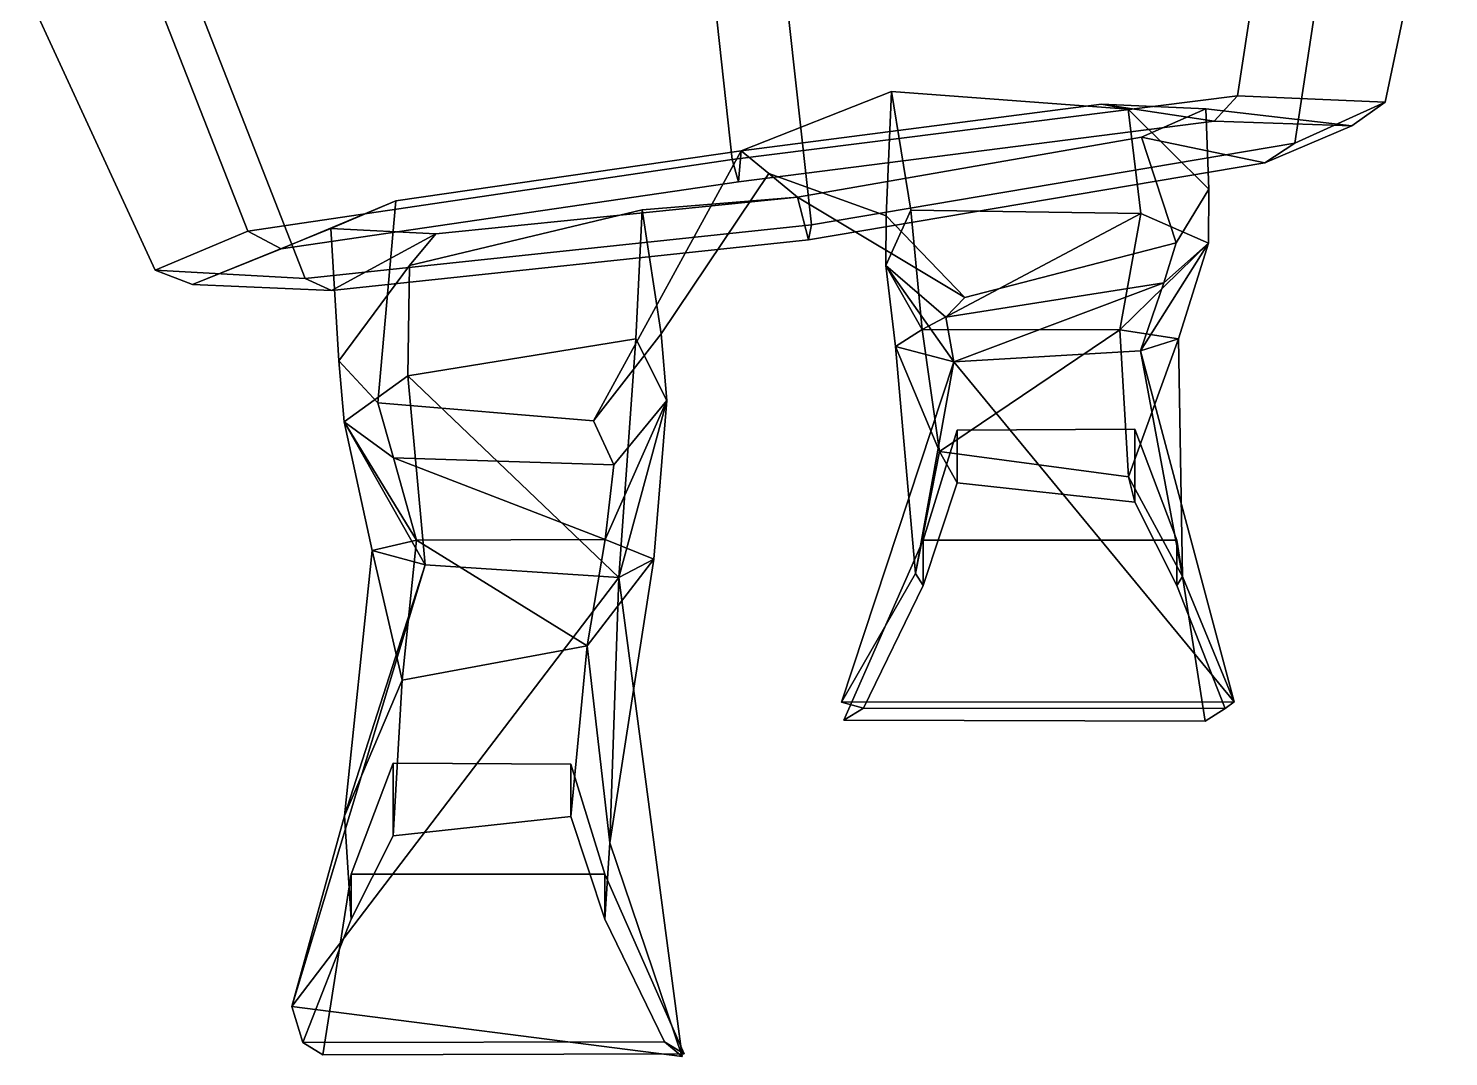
# Model space of a CAD drawing. Extents: x -261 to 215, y -164 to 349.
# Drawn here: x -138.6 to 125.3, y -163.5 to 27.6 of the extents above; entities that cross this region are included whole.
import ezdxf

# ---------------------------------------------------------------- set-up
doc = ezdxf.new("R2010")
doc.units = 0

msp = doc.modelspace()

# ---------------------------------------------------------------- linework, layer by layer
for points in [[(-7.804812, 3.266098, 114.551674), (86.10524, 15.04895, 87.219261), (94.545418, 70.55365, 90.77948), (-13.789214, 57.767822, 117.127457)], [(94.545418, 70.55365, 90.77948), (86.10524, 15.04895, 87.219261), (113.508423, 13.913422, 5.39022), (125.297752, 69.876266, 9.191246)], [(113.508423, 13.913422, 5.39022), (96.707802, 6.296814, -87.069702), (105.147987, 61.801514, -83.509491), (125.297752, 69.876266, 9.191246)], [(96.707802, 6.296814, -87.069702), (6.932756, -8.899368, -127.709999), (0.941074, 45.608444, -125.134705), (105.147987, 61.801514, -83.509491)], [(-7.804812, 3.266098, 114.551674), (-13.789214, 57.767822, 117.127457), (-117.979324, 41.481918, 75.498642), (-97.780235, -10.105148, 73.997627)], [(-87.177666, -18.857285, -100.291336), (-107.376762, 32.729782, -98.790329), (0.941074, 45.608444, -125.134705), (6.932756, -8.899368, -127.709999)], [(-117.979324, 41.481918, 75.498642), (-138.580475, 33.779785, -9.781982), (-115.032242, -17.349152, -11.042186), (-97.780235, -10.105148, 73.997627)], [(-115.032242, -17.349152, -11.042186), (-138.580475, 33.779785, -9.781982), (-107.376762, 32.729782, -98.790329), (-87.177666, -18.857285, -100.291336)], [(-6.133249, 4.878418, 81.290352), (21.780085, 15.866562, 59.086468), (65.787193, 12.612686, 42.11338), (60.815861, 13.505264, 61.646255)], [(20.776022, -7.231781, -1.302232), (21.780085, 15.866562, 59.086468), (-6.133249, 4.878418, 81.290352), (-1.000225, 0.641251, -3.08822)], [(25.365429, -6.188858, 26.600973), (21.780085, 15.866562, 59.086468), (20.776022, -7.231781, -1.302232), (20.718592, -16.467316, -0.042657)], [(25.365429, -6.188858, 26.600973), (68.134216, -6.785767, 22.356989), (65.787193, 12.612686, 42.11338), (21.780085, 15.866562, 59.086468)], [(-7.804812, 3.266098, 114.551674), (-6.664578, -0.916626, 102.073563), (81.747902, 10.374619, 78.274612), (86.10524, 15.04895, 87.219261)], [(-6.664578, -0.916626, 102.073563), (-6.133249, 4.878418, 81.290352), (60.815861, 13.505264, 61.646255), (81.747902, 10.374619, 78.274612)], [(60.815861, 13.505264, 61.646255), (65.787193, 12.612686, 42.11338), (80.730606, -2.269531, 5.262871), (80.174141, 12.66423, 3.173337)], [(81.747902, 10.374619, 78.274612), (60.815861, 13.505264, 61.646255), (80.174141, 12.66423, 3.173337), (107.326042, 9.48114, 4.750805)], [(86.10524, 15.04895, 87.219261), (81.747902, 10.374619, 78.274612), (107.326042, 9.48114, 4.750805), (113.508423, 13.913422, 5.39022)], [(113.508423, 13.913422, 5.39022), (107.326042, 9.48114, 4.750805), (91.130707, 2.629364, -75.963417), (96.707802, 6.296814, -87.069702)], [(68.134216, -6.785767, 22.356989), (80.689575, -12.312592, 7.087194), (80.730606, -2.269531, 5.262871), (65.787193, 12.612686, 42.11338)], [(80.174141, 12.66423, 3.173337), (80.730606, -2.269531, 5.262871), (74.661003, -12.267288, -37.85635), (68.22998, 7.385101, -60.229843)], [(107.326042, 9.48114, 4.750805), (80.174141, 12.66423, 3.173337), (68.22998, 7.385101, -60.229843), (91.130707, 2.629364, -75.963417)], [(68.22998, 7.385101, -60.229843), (74.661003, -12.267288, -37.85635), (35.432102, -22.410324, -63.943886), (4.338497, -3.765732, -90.848129)], [(91.130707, 2.629364, -75.963417), (68.22998, 7.385101, -60.229843), (4.338497, -3.765732, -90.848129), (6.377518, -11.682526, -112.317307)], [(96.707802, 6.296814, -87.069702), (91.130707, 2.629364, -75.963417), (6.377518, -11.682526, -112.317307), (6.932756, -8.899368, -127.709999)], [(-7.804812, 3.266098, 114.551674), (-97.780235, -10.105148, 73.997627), (-91.624969, -13.341446, 65.808853), (-6.664578, -0.916626, 102.073563)], [(-6.664578, -0.916626, 102.073563), (-91.624969, -13.341446, 65.808853), (-70.307785, -4.431442, 52.218273), (-6.133249, 4.878418, 81.290352)], [(-6.133249, 4.878418, 81.290352), (-70.307785, -4.431442, 52.218273), (-73.642693, -41.979568, 22.226086), (-33.613853, -45.349091, 46.695198)], [(-1.000225, 0.641251, -3.08822), (-6.133249, 4.878418, 81.290352), (-33.613853, -45.349091, 46.695198), (-20.983181, -29.13826, -9.639971)], [(4.338497, -3.765732, -90.848129), (-1.000225, 0.641251, -3.08822), (-20.983181, -29.13826, -9.639971), (-24.563463, -6.10582, -67.304718)], [(20.776022, -7.231781, -1.302232), (-1.000225, 0.641251, -3.08822), (4.338497, -3.765732, -90.848129), (35.432102, -22.410324, -63.943886)], [(80.689575, -12.312592, 7.087194), (72.36628, -19.714966, -11.789291), (74.661003, -12.267288, -37.85635), (80.730606, -2.269531, 5.262871)], [(-91.624969, -13.341446, 65.808853), (-108.073898, -19.983887, -10.736764), (-82.414246, -9.576599, -8.517004), (-70.307785, -4.431442, 52.218273)], [(-70.307785, -4.431442, 52.218273), (-82.414246, -9.576599, -8.517004), (-80.930077, -34.177536, -16.150192), (-73.642693, -41.979568, 22.226086)], [(-82.242165, -21.0867, -88.429176), (6.377518, -11.682526, -112.317307), (4.338497, -3.765732, -90.848129), (-62.893665, -10.55159, -69.657822)], [(-62.893665, -10.55159, -69.657822), (4.338497, -3.765732, -90.848129), (-24.563463, -6.10582, -67.304718), (-67.759941, -16.471451, -51.873859)], [(-68.062126, -36.985428, -39.469677), (-67.759941, -16.471451, -51.873859), (-24.563463, -6.10582, -67.304718), (-25.721006, -30.120247, -42.70612)], [(-19.974178, -41.551086, -17.645689), (-25.721006, -30.120247, -42.70612), (-24.563463, -6.10582, -67.304718), (-20.983181, -29.13826, -9.639971)], [(27.515648, -28.374283, 44.931011), (25.365429, -6.188858, 26.600973), (20.718592, -16.467316, -0.042657)], [(20.718592, -16.467316, -0.042657), (20.776022, -7.231781, -1.302232), (35.432102, -22.410324, -63.943886), (31.876293, -26.079948, -25.931761)], [(27.515648, -28.374283, 44.931011), (68.134216, -6.785767, 22.356989), (25.365429, -6.188858, 26.600973)], [(27.515648, -28.374283, 44.931011), (64.238838, -28.435158, 40.741806), (68.134216, -6.785767, 22.356989)], [(64.238838, -28.435158, 40.741806), (80.689575, -12.312592, 7.087194), (68.134216, -6.785767, 22.356989)], [(-97.780235, -10.105148, 73.997627), (-115.032242, -17.349152, -11.042186), (-108.073898, -19.983887, -10.736764), (-91.624969, -13.341446, 65.808853)], [(-108.073898, -19.983887, -10.736764), (-82.242165, -21.0867, -88.429176), (-62.893665, -10.55159, -69.657822), (-82.414246, -9.576599, -8.517004)], [(-87.177666, -18.857285, -100.291336), (6.932756, -8.899368, -127.709999), (6.377518, -11.682526, -112.317307), (-82.242165, -21.0867, -88.429176)], [(-82.414246, -9.576599, -8.517004), (-62.893665, -10.55159, -69.657822), (-67.759941, -16.471451, -51.873859), (-80.930077, -34.177536, -16.150192)], [(72.36628, -19.714966, -11.789291), (31.876293, -26.079948, -25.931761), (35.432102, -22.410324, -63.943886), (74.661003, -12.267288, -37.85635)], [(64.238838, -28.435158, 40.741806), (75.085976, -30.069199, 26.633718), (80.689575, -12.312592, 7.087194)], [(68.03273, -32.327927, 9.356065), (72.36628, -19.714966, -11.789291), (80.689575, -12.312592, 7.087194)], [(75.085976, -30.069199, 26.633718), (68.03273, -32.327927, 9.356065), (80.689575, -12.312592, 7.087194)], [(-115.032242, -17.349152, -11.042186), (-87.177666, -18.857285, -100.291336), (-82.242165, -21.0867, -88.429176), (-108.073898, -19.983887, -10.736764)], [(-79.940361, -45.539337, -24.890615), (-80.930077, -34.177536, -16.150192), (-67.759941, -16.471451, -51.873859), (-68.062126, -36.985428, -39.469677)], [(27.515648, -28.374283, 44.931011), (20.718592, -16.467316, -0.042657), (22.521044, -31.522659, 20.360384)], [(33.352402, -34.363159, -3.354745), (20.718592, -16.467316, -0.042657), (31.876293, -26.079948, -25.931761)], [(22.521044, -31.522659, 20.360384), (20.718592, -16.467316, -0.042657), (33.352402, -34.363159, -3.354745)], [(33.352402, -34.363159, -3.354745), (31.876293, -26.079948, -25.931761), (72.36628, -19.714966, -11.789291)], [(68.03273, -32.327927, 9.356065), (33.352402, -34.363159, -3.354745), (72.36628, -19.714966, -11.789291)], [(30.713009, -51.06189, 23.72751), (27.515648, -28.374283, 44.931011), (22.521044, -31.522659, 20.360384)], [(30.713009, -51.06189, 23.72751), (64.238838, -28.435158, 40.741806), (27.515648, -28.374283, 44.931011)], [(65.80159, -55.725731, 16.429588), (64.238838, -28.435158, 40.741806), (30.713009, -51.06189, 23.72751)], [(65.80159, -55.725731, 16.429588), (75.085976, -30.069199, 26.633718), (64.238838, -28.435158, 40.741806)], [(-28.892054, -74.438049, -37.442905), (-68.062126, -36.985428, -39.469677), (-25.721006, -30.120247, -42.70612)], [(-29.807106, -53.530045, 4.525723), (-19.974178, -41.551086, -17.645689), (-20.983181, -29.13826, -9.639971), (-33.613853, -45.349091, 46.695198)], [(-28.892054, -74.438049, -37.442905), (-25.721006, -30.120247, -42.70612), (-19.974178, -41.551086, -17.645689)], [(26.26203, -73.709068, -8.182073), (30.713009, -51.06189, 23.72751), (22.521044, -31.522659, 20.360384)], [(26.26203, -73.709068, -8.182073), (22.521044, -31.522659, 20.360384), (33.352402, -34.363159, -3.354745)], [(75.876106, -74.256981, -3.473596), (75.085976, -30.069199, 26.633718), (65.80159, -55.725731, 16.429588)], [(75.876106, -74.256981, -3.473596), (68.03273, -32.327927, 9.356065), (75.085976, -30.069199, 26.633718)], [(-70.718086, -52.201797, -8.76898), (-73.642693, -41.979568, 22.226086), (-80.930077, -34.177536, -16.150192), (-79.940361, -45.539337, -24.890615)], [(85.455803, -97.579384, -33.995968), (33.352402, -34.363159, -3.354745), (68.03273, -32.327927, 9.356065)], [(85.455803, -97.579384, -33.995968), (68.03273, -32.327927, 9.356065), (75.876106, -74.256981, -3.473596)], [(12.467833, -97.630569, -42.960083), (26.26203, -73.709068, -8.182073), (33.352402, -34.363159, -3.354745)], [(12.467833, -97.630569, -42.960083), (33.352402, -34.363159, -3.354745), (85.455803, -97.579384, -33.995968)], [(-64.866318, -72.1129, -34.585918), (-79.940361, -45.539337, -24.890615), (-68.062126, -36.985428, -39.469677)], [(-64.866318, -72.1129, -34.585918), (-68.062126, -36.985428, -39.469677), (-28.892054, -74.438049, -37.442905)], [(-29.807106, -53.530045, 4.525723), (-33.613853, -45.349091, 46.695198), (-73.642693, -41.979568, 22.226086), (-70.718086, -52.201797, -8.76898)], [(-31.407326, -67.368263, 4.467116), (-22.361673, -71.067848, -15.061238), (-19.974178, -41.551086, -17.645689)], [(-31.407326, -67.368263, 4.467116), (-19.974178, -41.551086, -17.645689), (-29.807106, -53.530045, 4.525723)], [(-22.361673, -71.067848, -15.061238), (-28.892054, -74.438049, -37.442905), (-19.974178, -41.551086, -17.645689)], [(-66.501244, -67.517532, -7.344403), (-70.718086, -52.201797, -8.76898), (-79.940361, -45.539337, -24.890615)], [(-66.501244, -67.517532, -7.344403), (-79.940361, -45.539337, -24.890615), (-74.679749, -69.466034, -21.653267)], [(-74.679749, -69.466034, -21.653267), (-79.940361, -45.539337, -24.890615), (-64.866318, -72.1129, -34.585918)], [(27.673773, -67.5448, 102.617195), (74.813721, -67.5448, 102.617195), (66.977409, -46.913284, 87.801697), (33.987896, -47.098587, 87.801697)], [(27.673773, -67.5448, 102.617195), (33.987896, -47.098587, 87.801697), (33.987896, -56.836998, 35.947453), (27.673773, -75.928307, 43.725594)], [(33.987896, -47.098587, 87.801697), (66.977409, -46.913284, 87.801697), (66.977409, -60.43499, 35.947453), (33.987896, -56.836998, 35.947453)], [(74.813721, -67.5448, 102.617195), (74.813721, -75.928307, 43.725594), (66.977409, -60.43499, 35.947453), (66.977409, -46.913284, 87.801697)], [(-31.407326, -67.368263, 4.467116), (-29.807106, -53.530045, 4.525723), (-70.718086, -52.201797, -8.76898)], [(-31.407326, -67.368263, 4.467116), (-70.718086, -52.201797, -8.76898), (-66.501244, -67.517532, -7.344403)], [(26.26203, -73.709068, -8.182073), (27.673773, -75.928307, 43.725594), (33.987896, -56.836998, 35.947453), (30.713009, -51.06189, 23.72751)], [(30.713009, -51.06189, 23.72751), (33.987896, -56.836998, 35.947453), (66.977409, -60.43499, 35.947453), (65.80159, -55.725731, 16.429588)], [(75.876106, -74.256981, -3.473596), (65.80159, -55.725731, 16.429588), (66.977409, -60.43499, 35.947453), (74.813721, -75.928307, 43.725594)], [(-69.163162, -93.512146, -4.637854), (-66.501244, -67.517532, -7.344403), (-74.679749, -69.466034, -21.653267)], [(-69.163162, -93.512146, -4.637854), (-34.747211, -87.160408, 4.987564), (-66.501244, -67.517532, -7.344403)], [(-34.747211, -87.160408, 4.987564), (-31.407326, -67.368263, 4.467116), (-66.501244, -67.517532, -7.344403)], [(-34.747211, -87.160408, 4.987564), (-22.361673, -71.067848, -15.061238), (-31.407326, -67.368263, 4.467116)], [(12.906889, -100.944748, 102.617195), (80.090286, -101.130066, 102.617195), (74.813721, -67.5448, 102.617195), (27.673773, -67.5448, 102.617195)], [(12.906889, -100.944748, 102.617195), (27.673773, -67.5448, 102.617195), (27.673773, -75.928307, 43.725594), (16.610764, -98.717873, 32.613968)], [(80.090286, -101.130066, 102.617195), (83.794151, -98.823769, 36.317848), (74.813721, -75.928307, 43.725594), (74.813721, -67.5448, 102.617195)], [(-79.819199, -118.735085, -11.757832), (-69.163162, -93.512146, -4.637854), (-74.679749, -69.466034, -21.653267)], [(-79.819199, -118.735085, -11.757832), (-74.679749, -69.466034, -21.653267), (-64.866318, -72.1129, -34.585918)], [(-30.570967, -123.740837, -6.648335), (-22.361673, -71.067848, -15.061238), (-34.747211, -87.160408, 4.987564)], [(-30.570967, -123.740837, -6.648335), (-28.892054, -74.438049, -37.442905), (-22.361673, -71.067848, -15.061238)], [(-89.651794, -154.217453, -24.497774), (-79.819199, -118.735085, -11.757832), (-64.866318, -72.1129, -34.585918)], [(-89.651794, -154.217453, -24.497774), (-64.866318, -72.1129, -34.585918), (-28.892054, -74.438049, -37.442905)], [(12.467833, -97.630569, -42.960083), (16.610764, -98.717873, 32.613968), (27.673773, -75.928307, 43.725594), (26.26203, -73.709068, -8.182073)], [(-17.128164, -163.503281, -18.11227), (-89.651794, -154.217453, -24.497774), (-28.892054, -74.438049, -37.442905)], [(-17.128164, -163.503281, -18.11227), (-28.892054, -74.438049, -37.442905), (-30.570967, -123.740837, -6.648335)], [(85.455803, -97.579384, -33.995968), (75.876106, -74.256981, -3.473596), (74.813721, -75.928307, 43.725594), (83.794151, -98.823769, 36.317848)], [(-34.747211, -87.160408, 4.987564), (-69.163162, -93.512146, -4.637854), (-70.777412, -122.468887, 35.947453), (-37.787899, -118.870895, 35.947453)], [(-30.570967, -123.740837, -6.648335), (-34.747211, -87.160408, 4.987564), (-37.787899, -118.870895, 35.947453), (-31.473774, -137.962204, 43.725594)], [(-79.819199, -118.735085, -11.757832), (-78.613716, -137.962204, 43.725594), (-70.777412, -122.468887, 35.947453), (-69.163162, -93.512146, -4.637854)], [(85.455803, -97.579384, -33.995968), (83.794151, -98.823769, 36.317848), (16.610764, -98.717873, 32.613968), (12.467833, -97.630569, -42.960083)], [(80.090286, -101.130066, 102.617195), (12.906889, -100.944748, 102.617195), (16.610764, -98.717873, 32.613968), (83.794151, -98.823769, 36.317848)], [(-31.473774, -129.578705, 102.617195), (-37.787899, -109.132492, 87.801697), (-70.777412, -108.947189, 87.801697), (-78.613716, -129.578705, 102.617195)], [(-78.613716, -129.578705, 102.617195), (-70.777412, -108.947189, 87.801697), (-70.777412, -122.468887, 35.947453), (-78.613716, -137.962204, 43.725594)], [(-37.787899, -109.132492, 87.801697), (-37.787899, -118.870895, 35.947453), (-70.777412, -122.468887, 35.947453), (-70.777412, -108.947189, 87.801697)], [(-31.473774, -129.578705, 102.617195), (-31.473774, -137.962204, 43.725594), (-37.787899, -118.870895, 35.947453), (-37.787899, -109.132492, 87.801697)], [(-89.651794, -154.217453, -24.497774), (-87.594154, -160.857666, 36.317848), (-78.613716, -137.962204, 43.725594), (-79.819199, -118.735085, -11.757832)], [(-17.128164, -163.503281, -18.11227), (-30.570967, -123.740837, -6.648335), (-31.473774, -137.962204, 43.725594), (-20.410763, -160.75177, 32.613968)], [(-83.890282, -163.163971, 102.617195), (-78.613716, -129.578705, 102.617195), (-78.613716, -137.962204, 43.725594), (-87.594154, -160.857666, 36.317848)], [(-16.70689, -162.978653, 102.617195), (-31.473774, -129.578705, 102.617195), (-78.613716, -129.578705, 102.617195), (-83.890282, -163.163971, 102.617195)], [(-16.70689, -162.978653, 102.617195), (-20.410763, -160.75177, 32.613968), (-31.473774, -137.962204, 43.725594), (-31.473774, -129.578705, 102.617195)], [(-89.651794, -154.217453, -24.497774), (-17.128164, -163.503281, -18.11227), (-20.410763, -160.75177, 32.613968), (-87.594154, -160.857666, 36.317848)], [(-83.890282, -163.163971, 102.617195), (-87.594154, -160.857666, 36.317848), (-20.410763, -160.75177, 32.613968), (-16.70689, -162.978653, 102.617195)]]:
    msp.add_3dface(points)

doc.saveas('drawing.dxf')
